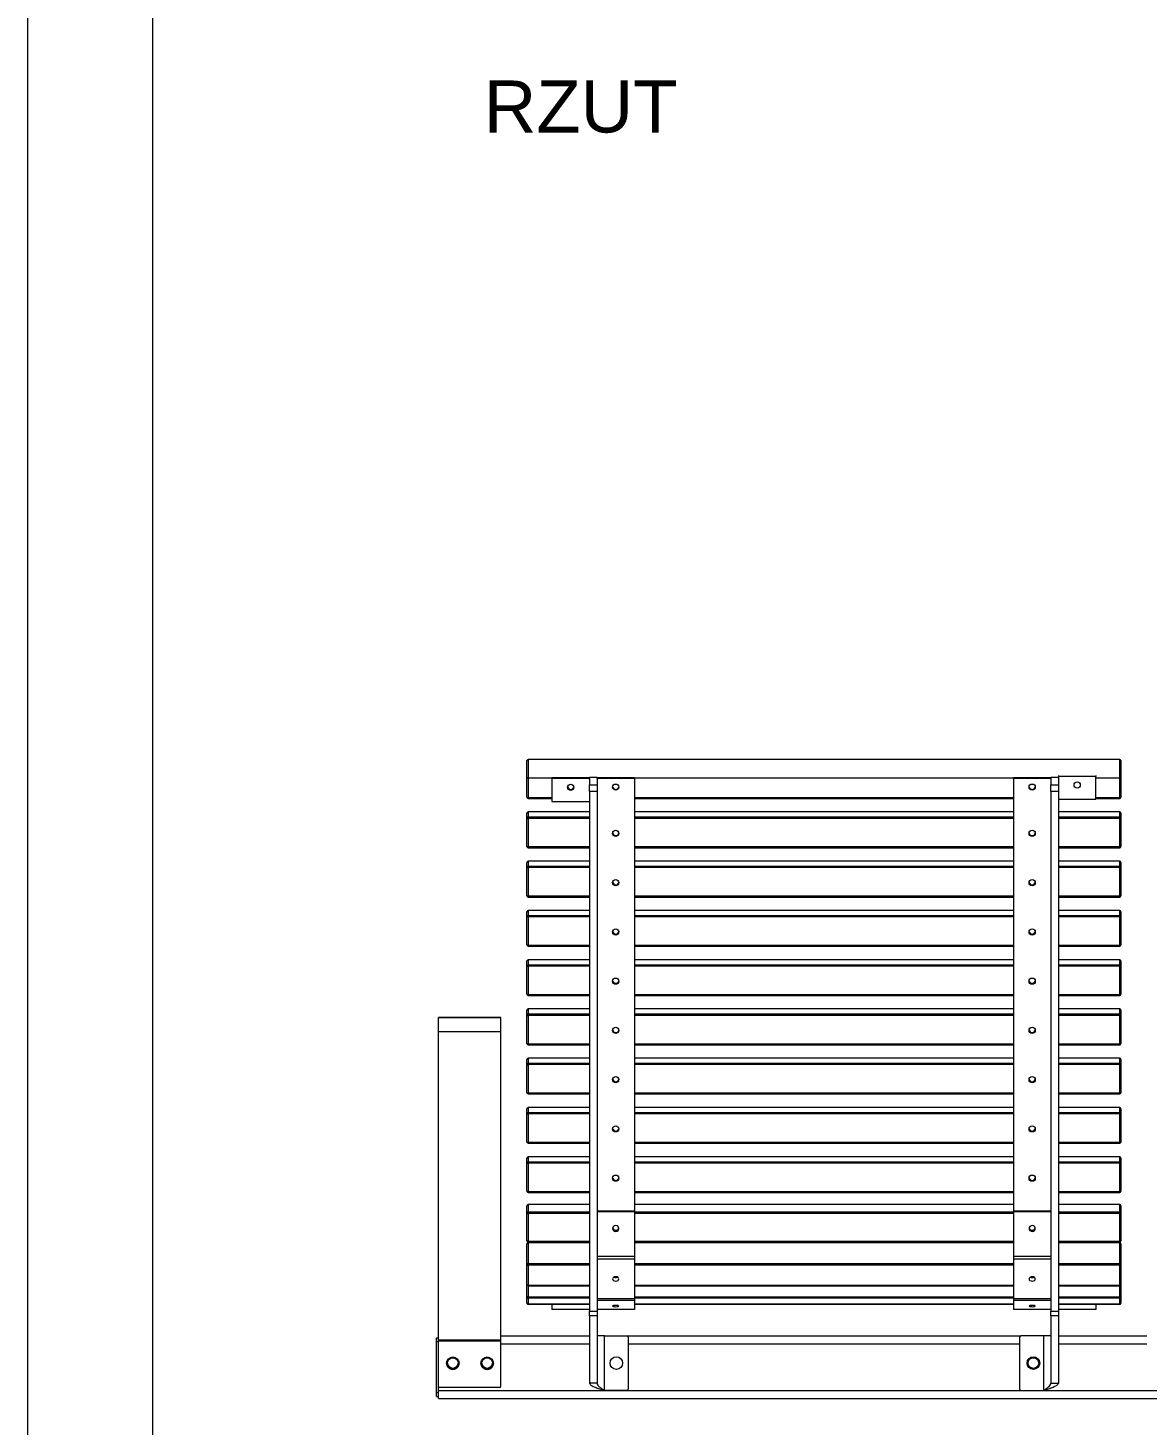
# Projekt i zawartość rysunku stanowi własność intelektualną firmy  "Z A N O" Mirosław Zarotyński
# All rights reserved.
# Model space of a CAD drawing. Header units: millimetres. Extents: x 2717 to 8657, y -3129 to 1071.
# Drawn here: x 2717 to 3612, y -2114 to -997 of the extents above; entities that cross this region are included whole.
import ezdxf

# ---------------------------------------------------------------- set-up
doc = ezdxf.new("R2010")
doc.units = ezdxf.units.MM
doc.layers.add('tabelka', color=155, linetype='Continuous')
doc.layers.add('WYMIAR', color=96, linetype='Continuous')

# ---------------------------------------------------------------- blocks, each defined once
blk = doc.blocks.new('tyl')
at = {"color": 7, "linetype": 'Continuous', "lineweight": 15}
for p, q in [((-4907.3, 1920.9), (-4907.3, 1934.4)), ((-4433.3, 1935.4), (-4906.3, 1935.4)), ((-4906.3, 1935.4), (-4906.3, 1920.7)), ((-4433.3, 1920.7), (-4433.3, 1935.4)), ((-4432.3, 1934.4), (-4432.3, 1920.9)), ((-4482.3, 1922.4), (-4482.3, 1921.8)), ((-4452.3, 1921.8), (-4482.3, 1921.8)), ((-4482.3, 1921.8), (-4482.3, 1919.7)), ((-4452.3, 1922.4), (-4452.3, 1921.8)), ((-4452.3, 1903.6), (-4452.3, 1921.8)), ((-4907.3, 1905.1), (-4907.3, 1920.9)), ((-4906.3, 1920.7), (-4906.3, 1905)), ((-4906.3, 1920.7), (-4887.3, 1920.7)), ((-4857.3, 1920.7), (-4887.3, 1920.7)), ((-4887.3, 1920.7), (-4887.3, 1920)), ((-4887.3, 1920), (-4887.3, 1901.8)), ((-4857.3, 1920), (-4887.3, 1920)), ((-4857.3, 1921.2), (-4851.3, 1921.2)), ((-4857.3, 1921.2), (-4857.3, 1920.4)), ((-4857.3, 1920.4), (-4857.3, 1920)), ((-4857.3, 1919.5), (-4857.3, 1920)), ((-4857.3, 1919.5), (-4857.3, 1915.1)), ((-4857.3, 1915.1), (-4851.3, 1915.1)), ((-4857.3, 1909.8), (-4857.3, 1915.1)), ((-4851.3, 1921.2), (-4851.3, 1920.4)), ((-4821.3, 1920.7), (-4851.3, 1920.7)), ((-4851.3, 1920), (-4851.3, 1920.4)), ((-4821.3, 1920), (-4851.3, 1920)), ((-4851.3, 1920), (-4851.3, 1919.5)), ((-4851.3, 1919.5), (-4851.3, 1915.1)), ((-4851.3, 1915.1), (-4851.3, 1909.8)), ((-4821.3, 1920), (-4821.3, 1920.7)), ((-4821.3, 1920.7), (-4518.3, 1920.7)), ((-4821.3, 1920), (-4821.3, 1574)), ((-4488.3, 1920.7), (-4518.3, 1920.7)), ((-4518.3, 1920), (-4518.3, 1920.7)), ((-4488.3, 1920), (-4518.3, 1920)), ((-4518.3, 1920), (-4518.3, 1574)), ((-4488.3, 1921.2), (-4482.3, 1921.2)), ((-4488.3, 1921.2), (-4488.3, 1920.4)), ((-4488.3, 1920), (-4488.3, 1920.4)), ((-4488.3, 1920), (-4488.3, 1919.5)), ((-4488.3, 1919.5), (-4488.3, 1915.1)), ((-4488.3, 1915.1), (-4482.3, 1915.1)), ((-4488.3, 1909.8), (-4488.3, 1915.1)), ((-4482.3, 1919.7), (-4482.3, 1915.1)), ((-4482.3, 1915.1), (-4482.3, 1909.8)), ((-4452.3, 1920.7), (-4433.3, 1920.7)), ((-4433.3, 1905), (-4433.3, 1920.7)), ((-4432.3, 1920.9), (-4432.3, 1905.1)), ((-4906.3, 1905), (-4887.3, 1905)), ((-4906.3, 1904.1), (-4906.3, 1905)), ((-4906.3, 1904.1), (-4887.3, 1904.1)), ((-4887.3, 1901.8), (-4857.3, 1901.8)), ((-4851.3, 1909.8), (-4857.3, 1909.8)), ((-4857.3, 1909.8), (-4857.3, 1494.1)), ((-4851.3, 1909.8), (-4851.3, 1494.1)), ((-4821.3, 1905), (-4518.3, 1905)), ((-4821.3, 1904.1), (-4518.3, 1904.1)), ((-4482.3, 1909.8), (-4488.3, 1909.8)), ((-4488.3, 1909.8), (-4488.3, 1494.1)), ((-4482.3, 1909.8), (-4482.3, 1494.1)), ((-4482.3, 1903.6), (-4452.3, 1903.6)), ((-4452.3, 1905), (-4433.3, 1905)), ((-4452.3, 1904.1), (-4433.3, 1904.1)), ((-4433.3, 1905), (-4433.3, 1904.1)), ((-4907.3, 1888.4), (-4907.3, 1892.4)), ((-4907.3, 1865.7), (-4907.3, 1888.4)), ((-4857.3, 1893.4), (-4906.3, 1893.4)), ((-4906.3, 1893.4), (-4906.3, 1889.4)), ((-4857.3, 1893.4), (-4906.3, 1893.4)), ((-4906.3, 1893.4), (-4906.3, 1893.4)), ((-4906.3, 1888.2), (-4906.3, 1889.4)), ((-4906.3, 1889.4), (-4857.3, 1889.4)), ((-4906.3, 1888.2), (-4906.3, 1865.6)), ((-4857.3, 1888.2), (-4906.3, 1888.2)), ((-4518.3, 1893.4), (-4821.3, 1893.4)), ((-4518.3, 1893.4), (-4821.3, 1893.4)), ((-4821.3, 1889.4), (-4518.3, 1889.4)), ((-4518.3, 1888.2), (-4821.3, 1888.2)), ((-4433.3, 1893.4), (-4482.3, 1893.4)), ((-4433.3, 1893.4), (-4482.3, 1893.4)), ((-4482.3, 1889.4), (-4433.3, 1889.4)), ((-4433.3, 1888.2), (-4482.3, 1888.2)), ((-4433.3, 1889.4), (-4433.3, 1893.4)), ((-4433.3, 1893.4), (-4433.3, 1893.4)), ((-4433.3, 1889.4), (-4433.3, 1888.2)), ((-4433.3, 1865.6), (-4433.3, 1888.2)), ((-4432.3, 1892.4), (-4432.3, 1888.4)), ((-4432.3, 1888.4), (-4432.3, 1865.7)), ((-4906.3, 1865.6), (-4857.3, 1865.6)), ((-4906.3, 1864.7), (-4906.3, 1865.6)), ((-4906.3, 1864.7), (-4857.3, 1864.7)), ((-4821.3, 1865.6), (-4518.3, 1865.6)), ((-4821.3, 1864.7), (-4518.3, 1864.7)), ((-4482.3, 1865.6), (-4433.3, 1865.6)), ((-4482.3, 1864.7), (-4433.3, 1864.7)), ((-4433.3, 1865.6), (-4433.3, 1864.7)), ((-4907.3, 1849), (-4907.3, 1853)), ((-4907.3, 1826.3), (-4907.3, 1849)), ((-4857.3, 1854), (-4906.3, 1854)), ((-4906.3, 1854), (-4906.3, 1850)), ((-4857.3, 1854), (-4906.3, 1854)), ((-4906.3, 1854), (-4906.3, 1854)), ((-4906.3, 1848.8), (-4906.3, 1850)), ((-4906.3, 1850), (-4857.3, 1850)), ((-4906.3, 1848.8), (-4906.3, 1826.2)), ((-4857.3, 1848.8), (-4906.3, 1848.8)), ((-4518.3, 1854), (-4821.3, 1854)), ((-4518.3, 1854), (-4821.3, 1854)), ((-4821.3, 1850), (-4518.3, 1850)), ((-4518.3, 1848.8), (-4821.3, 1848.8)), ((-4433.3, 1854), (-4482.3, 1854)), ((-4433.3, 1854), (-4482.3, 1854)), ((-4482.3, 1850), (-4433.3, 1850)), ((-4433.3, 1848.8), (-4482.3, 1848.8)), ((-4433.3, 1850), (-4433.3, 1854)), ((-4433.3, 1854), (-4433.3, 1854)), ((-4433.3, 1850), (-4433.3, 1848.8)), ((-4433.3, 1826.2), (-4433.3, 1848.8)), ((-4432.3, 1853), (-4432.3, 1849)), ((-4432.3, 1849), (-4432.3, 1826.3)), ((-4906.3, 1826.2), (-4857.3, 1826.2)), ((-4906.3, 1825.3), (-4906.3, 1826.2)), ((-4906.3, 1825.3), (-4857.3, 1825.3)), ((-4821.3, 1826.2), (-4518.3, 1826.2)), ((-4821.3, 1825.3), (-4518.3, 1825.3)), ((-4482.3, 1826.2), (-4433.3, 1826.2)), ((-4482.3, 1825.3), (-4433.3, 1825.3)), ((-4433.3, 1826.2), (-4433.3, 1825.3)), ((-4907.3, 1809.6), (-4907.3, 1813.6)), ((-4857.3, 1814.6), (-4906.3, 1814.6)), ((-4906.3, 1814.6), (-4906.3, 1810.6)), ((-4857.3, 1814.6), (-4906.3, 1814.6)), ((-4906.3, 1814.6), (-4906.3, 1814.6)), ((-4906.3, 1809.4), (-4906.3, 1810.6)), ((-4906.3, 1810.6), (-4857.3, 1810.6)), ((-4518.3, 1814.6), (-4821.3, 1814.6)), ((-4518.3, 1814.6), (-4821.3, 1814.6)), ((-4821.3, 1810.6), (-4518.3, 1810.6)), ((-4433.3, 1814.6), (-4482.3, 1814.6)), ((-4433.3, 1814.6), (-4482.3, 1814.6)), ((-4482.3, 1810.6), (-4433.3, 1810.6)), ((-4433.3, 1810.6), (-4433.3, 1814.6)), ((-4433.3, 1814.6), (-4433.3, 1814.6)), ((-4433.3, 1810.6), (-4433.3, 1809.4)), ((-4432.3, 1813.6), (-4432.3, 1809.6)), ((-4907.3, 1787), (-4907.3, 1809.6)), ((-4906.3, 1809.4), (-4906.3, 1786.8)), ((-4857.3, 1809.4), (-4906.3, 1809.4)), ((-4518.3, 1809.4), (-4821.3, 1809.4)), ((-4433.3, 1809.4), (-4482.3, 1809.4)), ((-4433.3, 1786.8), (-4433.3, 1809.4)), ((-4432.3, 1809.6), (-4432.3, 1787)), ((-4906.3, 1786.8), (-4857.3, 1786.8)), ((-4906.3, 1786), (-4906.3, 1786.8)), ((-4906.3, 1786), (-4857.3, 1786)), ((-4821.3, 1786.8), (-4518.3, 1786.8)), ((-4821.3, 1786), (-4518.3, 1786)), ((-4482.3, 1786.8), (-4433.3, 1786.8)), ((-4482.3, 1786), (-4433.3, 1786)), ((-4433.3, 1786.8), (-4433.3, 1786)), ((-4907.3, 1770.2), (-4907.3, 1774.2)), ((-4907.3, 1747.6), (-4907.3, 1770.2)), ((-4857.3, 1775.2), (-4906.3, 1775.2)), ((-4906.3, 1775.2), (-4906.3, 1771.2)), ((-4857.3, 1775.2), (-4906.3, 1775.2)), ((-4906.3, 1775.2), (-4906.3, 1775.2)), ((-4906.3, 1770), (-4906.3, 1771.2)), ((-4906.3, 1771.2), (-4857.3, 1771.2)), ((-4906.3, 1770), (-4906.3, 1747.4)), ((-4857.3, 1770), (-4906.3, 1770)), ((-4518.3, 1775.2), (-4821.3, 1775.2)), ((-4518.3, 1775.2), (-4821.3, 1775.2)), ((-4821.3, 1771.2), (-4518.3, 1771.2)), ((-4518.3, 1770), (-4821.3, 1770)), ((-4433.3, 1775.2), (-4482.3, 1775.2)), ((-4433.3, 1775.2), (-4482.3, 1775.2)), ((-4482.3, 1771.2), (-4433.3, 1771.2)), ((-4433.3, 1770), (-4482.3, 1770)), ((-4433.3, 1771.2), (-4433.3, 1775.2)), ((-4433.3, 1775.2), (-4433.3, 1775.2)), ((-4433.3, 1771.2), (-4433.3, 1770)), ((-4433.3, 1747.4), (-4433.3, 1770)), ((-4432.3, 1774.2), (-4432.3, 1770.2)), ((-4432.3, 1770.2), (-4432.3, 1747.6)), ((-4906.3, 1747.4), (-4857.3, 1747.4)), ((-4906.3, 1746.6), (-4906.3, 1747.4)), ((-4906.3, 1746.6), (-4857.3, 1746.6)), ((-4821.3, 1747.4), (-4518.3, 1747.4)), ((-4821.3, 1746.6), (-4518.3, 1746.6)), ((-4482.3, 1747.4), (-4433.3, 1747.4)), ((-4482.3, 1746.6), (-4433.3, 1746.6)), ((-4433.3, 1747.4), (-4433.3, 1746.6)), ((-4907.3, 1730.8), (-4907.3, 1734.8)), ((-4857.3, 1735.8), (-4906.3, 1735.8)), ((-4906.3, 1735.8), (-4906.3, 1731.8)), ((-4857.3, 1735.8), (-4906.3, 1735.8)), ((-4906.3, 1735.8), (-4906.3, 1735.8)), ((-4906.3, 1730.6), (-4906.3, 1731.8)), ((-4906.3, 1731.8), (-4857.3, 1731.8)), ((-4518.3, 1735.8), (-4821.3, 1735.8)), ((-4518.3, 1735.8), (-4821.3, 1735.8)), ((-4821.3, 1731.8), (-4518.3, 1731.8)), ((-4433.3, 1735.8), (-4482.3, 1735.8)), ((-4433.3, 1735.8), (-4482.3, 1735.8)), ((-4482.3, 1731.8), (-4433.3, 1731.8)), ((-4433.3, 1731.8), (-4433.3, 1735.8)), ((-4433.3, 1735.8), (-4433.3, 1735.8)), ((-4433.3, 1731.8), (-4433.3, 1730.6)), ((-4432.3, 1734.8), (-4432.3, 1730.8)), ((-4928.1, 1729), (-4978.1, 1729)), ((-4978.1, 1728.8), (-4978.1, 1729)), ((-4928.1, 1728.8), (-4978.1, 1728.8)), ((-4978.1, 1717.4), (-4978.1, 1728.8)), ((-4928.1, 1728.8), (-4928.1, 1729)), ((-4928.1, 1717.4), (-4928.1, 1728.8)), ((-4907.3, 1708.2), (-4907.3, 1730.8)), ((-4906.3, 1730.6), (-4906.3, 1708)), ((-4857.3, 1730.6), (-4906.3, 1730.6)), ((-4518.3, 1730.6), (-4821.3, 1730.6)), ((-4433.3, 1730.6), (-4482.3, 1730.6)), ((-4433.3, 1708), (-4433.3, 1730.6)), ((-4432.3, 1730.8), (-4432.3, 1708.2)), ((-4928.1, 1717.4), (-4978.1, 1717.4)), ((-4978.1, 1470.8), (-4978.1, 1717.4)), ((-4928.1, 1470.8), (-4928.1, 1717.4)), ((-4906.3, 1708), (-4857.3, 1708)), ((-4906.3, 1707.2), (-4906.3, 1708)), ((-4906.3, 1707.2), (-4857.3, 1707.2)), ((-4821.3, 1708), (-4518.3, 1708)), ((-4821.3, 1707.2), (-4518.3, 1707.2)), ((-4482.3, 1708), (-4433.3, 1708)), ((-4482.3, 1707.2), (-4433.3, 1707.2)), ((-4433.3, 1708), (-4433.3, 1707.2)), ((-4907.3, 1691.4), (-4907.3, 1695.4)), ((-4907.3, 1668.8), (-4907.3, 1691.4)), ((-4857.3, 1696.4), (-4906.3, 1696.4)), ((-4906.3, 1696.4), (-4906.3, 1692.4)), ((-4857.3, 1696.4), (-4906.3, 1696.4)), ((-4906.3, 1696.4), (-4906.3, 1696.4)), ((-4906.3, 1691.3), (-4906.3, 1692.4)), ((-4906.3, 1692.4), (-4857.3, 1692.4)), ((-4906.3, 1691.3), (-4906.3, 1668.6)), ((-4857.3, 1691.3), (-4906.3, 1691.3)), ((-4518.3, 1696.4), (-4821.3, 1696.4)), ((-4518.3, 1696.4), (-4821.3, 1696.4)), ((-4821.3, 1692.4), (-4518.3, 1692.4)), ((-4518.3, 1691.3), (-4821.3, 1691.3)), ((-4433.3, 1696.4), (-4482.3, 1696.4)), ((-4433.3, 1696.4), (-4482.3, 1696.4)), ((-4482.3, 1692.4), (-4433.3, 1692.4)), ((-4433.3, 1691.3), (-4482.3, 1691.3)), ((-4433.3, 1692.4), (-4433.3, 1696.4)), ((-4433.3, 1696.4), (-4433.3, 1696.4)), ((-4433.3, 1692.4), (-4433.3, 1691.3)), ((-4433.3, 1668.6), (-4433.3, 1691.3)), ((-4432.3, 1695.4), (-4432.3, 1691.4)), ((-4432.3, 1691.4), (-4432.3, 1668.8)), ((-4906.3, 1668.6), (-4857.3, 1668.6)), ((-4906.3, 1667.8), (-4906.3, 1668.6)), ((-4906.3, 1667.8), (-4857.3, 1667.8)), ((-4821.3, 1668.6), (-4518.3, 1668.6)), ((-4821.3, 1667.8), (-4518.3, 1667.8)), ((-4482.3, 1668.6), (-4433.3, 1668.6)), ((-4482.3, 1667.8), (-4433.3, 1667.8)), ((-4433.3, 1668.6), (-4433.3, 1667.8)), ((-4907.3, 1652), (-4907.3, 1656)), ((-4857.3, 1657), (-4906.3, 1657)), ((-4906.3, 1657), (-4906.3, 1653)), ((-4857.3, 1657), (-4906.3, 1657)), ((-4906.3, 1657), (-4906.3, 1657)), ((-4518.3, 1657), (-4821.3, 1657)), ((-4518.3, 1657), (-4821.3, 1657)), ((-4433.3, 1657), (-4482.3, 1657)), ((-4433.3, 1657), (-4482.3, 1657)), ((-4433.3, 1653), (-4433.3, 1657)), ((-4433.3, 1657), (-4433.3, 1657)), ((-4432.3, 1656), (-4432.3, 1652)), ((-4907.3, 1629.4), (-4907.3, 1652)), ((-4906.3, 1651.9), (-4906.3, 1653)), ((-4906.3, 1653), (-4857.3, 1653)), ((-4906.3, 1651.9), (-4906.3, 1629.2)), ((-4857.3, 1651.9), (-4906.3, 1651.9)), ((-4821.3, 1653), (-4518.3, 1653)), ((-4518.3, 1651.9), (-4821.3, 1651.9)), ((-4482.3, 1653), (-4433.3, 1653)), ((-4433.3, 1651.9), (-4482.3, 1651.9)), ((-4433.3, 1653), (-4433.3, 1651.9)), ((-4433.3, 1629.2), (-4433.3, 1651.9)), ((-4432.3, 1652), (-4432.3, 1629.4)), ((-4906.3, 1629.2), (-4857.3, 1629.2)), ((-4906.3, 1628.4), (-4906.3, 1629.2)), ((-4906.3, 1628.4), (-4857.3, 1628.4)), ((-4821.3, 1629.2), (-4518.3, 1629.2)), ((-4821.3, 1628.4), (-4518.3, 1628.4)), ((-4482.3, 1629.2), (-4433.3, 1629.2)), ((-4482.3, 1628.4), (-4433.3, 1628.4)), ((-4433.3, 1629.2), (-4433.3, 1628.4)), ((-4907.3, 1612.6), (-4907.3, 1616.6)), ((-4907.3, 1590), (-4907.3, 1612.6)), ((-4857.3, 1617.6), (-4906.3, 1617.6)), ((-4906.3, 1617.6), (-4906.3, 1613.6)), ((-4857.3, 1617.6), (-4906.3, 1617.6)), ((-4906.3, 1617.6), (-4906.3, 1617.6)), ((-4906.3, 1612.5), (-4906.3, 1613.6)), ((-4906.3, 1613.6), (-4857.3, 1613.6)), ((-4906.3, 1612.5), (-4906.3, 1589.8)), ((-4857.3, 1612.5), (-4906.3, 1612.5)), ((-4518.3, 1617.6), (-4821.3, 1617.6)), ((-4518.3, 1617.6), (-4821.3, 1617.6)), ((-4821.3, 1613.6), (-4518.3, 1613.6)), ((-4518.3, 1612.5), (-4821.3, 1612.5)), ((-4433.3, 1617.6), (-4482.3, 1617.6)), ((-4433.3, 1617.6), (-4482.3, 1617.6)), ((-4482.3, 1613.6), (-4433.3, 1613.6)), ((-4433.3, 1612.5), (-4482.3, 1612.5)), ((-4433.3, 1613.6), (-4433.3, 1617.6)), ((-4433.3, 1617.6), (-4433.3, 1617.6)), ((-4433.3, 1613.6), (-4433.3, 1612.5)), ((-4433.3, 1589.8), (-4433.3, 1612.5)), ((-4432.3, 1616.6), (-4432.3, 1612.6)), ((-4432.3, 1612.6), (-4432.3, 1590)), ((-4906.3, 1589.8), (-4857.3, 1589.8)), ((-4906.3, 1589), (-4906.3, 1589.8)), ((-4906.3, 1589), (-4857.3, 1589)), ((-4821.3, 1589.8), (-4518.3, 1589.8)), ((-4821.3, 1589), (-4518.3, 1589)), ((-4482.3, 1589.8), (-4433.3, 1589.8)), ((-4482.3, 1589), (-4433.3, 1589)), ((-4433.3, 1589.8), (-4433.3, 1589)), ((-4907.3, 1572.6), (-4907.3, 1578.4)), ((-4857.3, 1579.4), (-4906.3, 1579.4)), ((-4906.3, 1579.4), (-4906.3, 1579.3)), ((-4906.3, 1579.3), (-4906.3, 1573.6)), ((-4857.3, 1579.3), (-4906.3, 1579.3)), ((-4518.3, 1579.4), (-4821.3, 1579.4)), ((-4518.3, 1579.3), (-4821.3, 1579.3)), ((-4433.3, 1579.4), (-4482.3, 1579.4)), ((-4433.3, 1579.3), (-4482.3, 1579.3)), ((-4433.3, 1579.3), (-4433.3, 1579.4)), ((-4433.3, 1573.6), (-4433.3, 1579.3)), ((-4432.3, 1578.4), (-4432.3, 1572.6)), ((-4907.3, 1550.3), (-4907.3, 1572.6)), ((-4906.3, 1572.3), (-4906.3, 1573.6)), ((-4906.3, 1573.6), (-4857.3, 1573.6)), ((-4906.3, 1572.3), (-4906.3, 1550.1)), ((-4857.3, 1572.3), (-4906.3, 1572.3)), ((-4821.3, 1574), (-4851.3, 1574)), ((-4821.3, 1573.6), (-4851.3, 1573.6)), ((-4821.3, 1574), (-4821.3, 1573.6)), ((-4821.3, 1573.6), (-4821.3, 1537.8)), ((-4821.3, 1573.6), (-4518.3, 1573.6)), ((-4518.3, 1572.3), (-4821.3, 1572.3)), ((-4488.3, 1574), (-4518.3, 1574)), ((-4518.3, 1574), (-4518.3, 1573.6)), ((-4488.3, 1573.6), (-4518.3, 1573.6)), ((-4518.3, 1573.6), (-4518.3, 1537.8)), ((-4482.3, 1573.6), (-4433.3, 1573.6)), ((-4433.3, 1572.3), (-4482.3, 1572.3)), ((-4433.3, 1573.6), (-4433.3, 1572.3)), ((-4433.3, 1550.1), (-4433.3, 1572.3)), ((-4432.3, 1572.6), (-4432.3, 1550.3)), ((-4907.3, 1531.5), (-4907.3, 1548)), ((-4906.3, 1550.1), (-4857.3, 1550.1)), ((-4906.3, 1549.3), (-4906.3, 1550.1)), ((-4906.3, 1549.3), (-4857.3, 1549.3)), ((-4857.3, 1549), (-4906.3, 1549)), ((-4906.3, 1548.7), (-4906.3, 1549)), ((-4906.3, 1548.7), (-4906.3, 1532.2)), ((-4857.3, 1548.7), (-4906.3, 1548.7)), ((-4821.3, 1550.1), (-4518.3, 1550.1)), ((-4821.3, 1549.3), (-4518.3, 1549.3)), ((-4518.3, 1549), (-4821.3, 1549)), ((-4518.3, 1548.7), (-4821.3, 1548.7)), ((-4482.3, 1550.1), (-4433.3, 1550.1)), ((-4482.3, 1549.3), (-4433.3, 1549.3)), ((-4433.3, 1549), (-4482.3, 1549)), ((-4433.3, 1548.7), (-4482.3, 1548.7)), ((-4433.3, 1550.1), (-4433.3, 1549.3)), ((-4433.3, 1549), (-4433.3, 1548.7)), ((-4433.3, 1532.2), (-4433.3, 1548.7)), ((-4432.3, 1548), (-4432.3, 1531.5)), ((-4907.3, 1515.5), (-4907.3, 1531.5)), ((-4906.3, 1530.8), (-4906.3, 1532.2)), ((-4906.3, 1532.2), (-4857.3, 1532.2)), ((-4906.3, 1530.8), (-4906.3, 1514.8)), ((-4857.3, 1530.8), (-4906.3, 1530.8)), ((-4821.3, 1537.8), (-4851.3, 1537.8)), ((-4821.3, 1535.6), (-4851.3, 1535.6)), ((-4821.3, 1537.8), (-4821.3, 1535.6)), ((-4821.3, 1535.6), (-4821.3, 1503.9)), ((-4821.3, 1532.2), (-4518.3, 1532.2)), ((-4518.3, 1530.8), (-4821.3, 1530.8)), ((-4488.3, 1537.8), (-4518.3, 1537.8)), ((-4518.3, 1537.8), (-4518.3, 1535.6)), ((-4488.3, 1535.6), (-4518.3, 1535.6)), ((-4518.3, 1535.6), (-4518.3, 1503.9)), ((-4482.3, 1532.2), (-4433.3, 1532.2)), ((-4433.3, 1530.8), (-4482.3, 1530.8)), ((-4433.3, 1532.2), (-4433.3, 1530.8)), ((-4433.3, 1514.8), (-4433.3, 1530.8)), ((-4432.3, 1531.5), (-4432.3, 1515.5)), ((-4907.3, 1505.3), (-4907.3, 1515.5)), ((-4906.3, 1514.8), (-4857.3, 1514.8)), ((-4906.3, 1514.5), (-4906.3, 1514.8)), ((-4906.3, 1514.5), (-4857.3, 1514.5)), ((-4906.3, 1514.5), (-4906.3, 1505.5)), ((-4821.3, 1514.8), (-4518.3, 1514.8)), ((-4821.3, 1514.5), (-4518.3, 1514.5)), ((-4482.3, 1514.8), (-4433.3, 1514.8)), ((-4482.3, 1514.5), (-4433.3, 1514.5)), ((-4433.3, 1514.8), (-4433.3, 1514.5)), ((-4433.3, 1505.5), (-4433.3, 1514.5)), ((-4432.3, 1515.5), (-4432.3, 1505.3)), ((-4907.3, 1500.9), (-4907.3, 1505.3)), ((-4907.3, 1500.4), (-4907.3, 1500.9)), ((-4907.3, 1500.4), (-4907.1, 1500.4)), ((-4906.3, 1504.4), (-4906.3, 1505.5)), ((-4906.3, 1505.5), (-4857.3, 1505.5)), ((-4906.3, 1504.4), (-4906.3, 1499.9)), ((-4857.3, 1504.4), (-4906.3, 1504.4)), ((-4906.3, 1499.9), (-4857.3, 1499.9)), ((-4906.3, 1499.4), (-4906.3, 1499.9)), ((-4906.3, 1499.9), (-4857.3, 1499.9)), ((-4906.3, 1499.9), (-4906.3, 1499.9)), ((-4857.3, 1499.4), (-4906.3, 1499.4)), ((-4887.3, 1499.4), (-4887.3, 1495.4)), ((-4821.3, 1503.9), (-4851.3, 1503.9)), ((-4821.3, 1502.7), (-4851.3, 1502.7)), ((-4821.3, 1505.5), (-4518.3, 1505.5)), ((-4518.3, 1504.4), (-4821.3, 1504.4)), ((-4821.3, 1503.9), (-4821.3, 1502.7)), ((-4821.3, 1502.7), (-4821.3, 1495.4)), ((-4821.3, 1499.9), (-4518.3, 1499.9)), ((-4821.3, 1499.9), (-4518.3, 1499.9)), ((-4518.3, 1499.4), (-4821.3, 1499.4)), ((-4488.3, 1503.9), (-4518.3, 1503.9)), ((-4518.3, 1503.9), (-4518.3, 1502.7)), ((-4488.3, 1502.7), (-4518.3, 1502.7)), ((-4518.3, 1502.7), (-4518.3, 1495.4)), ((-4482.3, 1505.5), (-4433.3, 1505.5)), ((-4433.3, 1504.4), (-4482.3, 1504.4)), ((-4482.3, 1499.9), (-4433.3, 1499.9)), ((-4482.3, 1499.9), (-4433.3, 1499.9)), ((-4433.3, 1499.4), (-4482.3, 1499.4)), ((-4452.3, 1499.4), (-4452.3, 1495.4)), ((-4433.3, 1505.5), (-4433.3, 1504.4)), ((-4433.3, 1499.9), (-4433.3, 1504.4)), ((-4433.3, 1499.9), (-4433.3, 1499.4)), ((-4433.3, 1499.9), (-4433.3, 1499.9)), ((-4432.5, 1500.4), (-4432.3, 1500.4)), ((-4432.3, 1505.3), (-4432.3, 1500.9)), ((-4432.3, 1500.9), (-4432.3, 1500.4)), ((-4857.3, 1495.4), (-4887.3, 1495.4)), ((-4857.3, 1494.1), (-4851.3, 1494.1)), ((-4857.3, 1490.3), (-4857.3, 1494.1)), ((-4851.3, 1490.3), (-4857.3, 1490.3)), ((-4857.3, 1490.3), (-4857.3, 1436.6)), ((-4821.3, 1495.4), (-4851.3, 1495.4)), ((-4821.3, 1495.4), (-4851.3, 1495.4)), ((-4851.3, 1494.1), (-4851.3, 1490.3)), ((-4851.3, 1490.3), (-4851.3, 1436.6)), ((-4821.3, 1495.4), (-4821.3, 1495.4)), ((-4488.3, 1495.4), (-4518.3, 1495.4)), ((-4488.3, 1495.4), (-4518.3, 1495.4)), ((-4518.3, 1495.4), (-4518.3, 1495.4)), ((-4488.3, 1494.1), (-4482.3, 1494.1)), ((-4488.3, 1490.3), (-4488.3, 1494.1)), ((-4482.3, 1490.3), (-4488.3, 1490.3)), ((-4488.3, 1490.3), (-4488.3, 1436.6)), ((-4452.3, 1495.4), (-4482.3, 1495.4)), ((-4482.3, 1494.1), (-4482.3, 1490.3)), ((-4482.3, 1490.3), (-4482.3, 1436.6)), ((-4979.6, 1472.8), (-4978.1, 1472.8)), ((-4979.6, 1469.8), (-4979.6, 1472.8)), ((-4979.6, 1469.8), (-4978.1, 1469.8)), ((-4979.6, 1429), (-4979.6, 1469.8)), ((-4928.1, 1470.8), (-4978.1, 1470.8)), ((-4978.1, 1470.1), (-4978.1, 1470.8)), ((-4928.1, 1470.1), (-4978.1, 1470.1)), ((-4978.1, 1434), (-4978.1, 1470.1)), ((-4928.1, 1474.4), (-4857.3, 1474.4)), ((-4928.1, 1470.1), (-4928.1, 1470.8)), ((-4928.1, 1434), (-4928.1, 1470.1)), ((-4928.1, 1468), (-4857.3, 1468)), ((-4845.3, 1474.4), (-4851.3, 1474.4)), ((-4845.3, 1430.8), (-4845.3, 1474.4)), ((-4845.3, 1474.4), (-4827.3, 1474.4)), ((-4827.3, 1474.4), (-4512.3, 1474.4)), ((-4826.3, 1473.4), (-4826.3, 1431.8)), ((-4826.3, 1468), (-4513.3, 1468)), ((-4513.3, 1473.4), (-4513.3, 1431.8)), ((-4494.3, 1474.4), (-4512.3, 1474.4)), ((-4494.3, 1474.4), (-4494.3, 1430.8)), ((-4488.3, 1474.4), (-4494.3, 1474.4)), ((-4482.3, 1474.4), (-4411.5, 1474.4)), ((-4482.3, 1468), (-4411.5, 1468)), ((-4978.1, 1430.8), (-4978.1, 1434)), ((-4978.1, 1430.8), (-1528.1, 1430.8)), ((-4978.1, 1424.4), (-4978.1, 1430.8)), ((-4929.1, 1433), (-4977.1, 1433)), ((-4851.3, 1436.6), (-4857.3, 1436.6)), ((-4827.3, 1430.8), (-4845.3, 1430.8)), ((-4512.3, 1430.8), (-4494.3, 1430.8)), ((-4488.3, 1436.6), (-4482.3, 1436.6)), ((-4979.6, 1429), (-4978.1, 1429)), ((-4979.6, 1426), (-4979.6, 1429)), ((-4979.6, 1426), (-4978.1, 1426)), ((-4978.1, 1424.4), (-1528.1, 1424.4))]:
    blk.add_line(p, q, dxfattribs=at)
at = {"color": 7, "linetype": 'Continuous', "lineweight": 15, "flags": 128}
for points in [[(-4836.3, 1557.8), (-4835.3, 1558), (-4834.5, 1558.5), (-4834, 1559.3), (-4833.8, 1560.2), (-4834, 1561.1), (-4834.5, 1561.9), (-4835.3, 1562.4), (-4836.3, 1562.6), (-4837.2, 1562.4), (-4838.1, 1561.9), (-4838.6, 1561.1), (-4838.8, 1560.2), (-4838.6, 1559.3), (-4838.1, 1558.5), (-4837.2, 1558), (-4836.3, 1557.8)], [(-4503.3, 1557.8), (-4502.3, 1558), (-4501.5, 1558.5), (-4501, 1559.3), (-4500.8, 1560.2), (-4501, 1561.1), (-4501.5, 1561.9), (-4502.3, 1562.4), (-4503.3, 1562.6), (-4504.2, 1562.4), (-4505.1, 1561.9), (-4505.6, 1561.1), (-4505.8, 1560.2), (-4505.6, 1559.3), (-4505.1, 1558.5), (-4504.2, 1558), (-4503.3, 1557.8)], [(-4836.3, 1518.2), (-4835.3, 1518.3), (-4834.5, 1518.7), (-4834, 1519.2), (-4833.8, 1519.9), (-4834, 1520.6), (-4834.5, 1521.1), (-4835.3, 1521.5), (-4836.3, 1521.6), (-4837.2, 1521.5), (-4838.1, 1521.1), (-4838.6, 1520.6), (-4838.8, 1519.9), (-4838.6, 1519.2), (-4838.1, 1518.7), (-4837.2, 1518.3), (-4836.3, 1518.2)], [(-4503.3, 1518.2), (-4502.3, 1518.3), (-4501.5, 1518.7), (-4501, 1519.2), (-4500.8, 1519.9), (-4501, 1520.6), (-4501.5, 1521.1), (-4502.3, 1521.5), (-4503.3, 1521.6), (-4504.2, 1521.5), (-4505.1, 1521.1), (-4505.6, 1520.6), (-4505.8, 1519.9), (-4505.6, 1519.2), (-4505.1, 1518.7), (-4504.2, 1518.3), (-4503.3, 1518.2)], [(-4836.3, 1497.7), (-4835.3, 1497.8), (-4834.5, 1497.9), (-4834, 1498), (-4833.8, 1498.2), (-4834, 1498.4), (-4834.5, 1498.6), (-4835.3, 1498.7), (-4836.3, 1498.7), (-4837.2, 1498.7), (-4838.1, 1498.6), (-4838.6, 1498.4), (-4838.8, 1498.2), (-4838.6, 1498), (-4838.1, 1497.9), (-4837.2, 1497.8), (-4836.3, 1497.7)], [(-4503.3, 1497.7), (-4502.3, 1497.8), (-4501.5, 1497.9), (-4501, 1498), (-4500.8, 1498.2), (-4501, 1498.4), (-4501.5, 1498.6), (-4502.3, 1498.7), (-4503.3, 1498.7), (-4504.2, 1498.7), (-4505.1, 1498.6), (-4505.6, 1498.4), (-4505.8, 1498.2), (-4505.6, 1498), (-4505.1, 1497.9), (-4504.2, 1497.8), (-4503.3, 1497.7)], [(-4961.8, 1451.3), (-4961.7, 1452), (-4961.6, 1452.6)], [(-4961.8, 1451.3), (-4961.7, 1452), (-4961.6, 1452.6)], [(-4934.3, 1451.3), (-4934.2, 1452), (-4934.1, 1452.6)], [(-4934.3, 1451.3), (-4934.2, 1452), (-4934.1, 1452.6)]]:
    blk.add_lwpolyline(points, dxfattribs=at)
at = {"color": 7, "linetype": 'Continuous', "lineweight": 15}
for centre, radius in [((-4872.3, 1913.1), 2.49), ((-4836.3, 1913.2), 2.49), ((-4503.3, 1913.2), 2.49), ((-4467.3, 1914.9), 2.49), ((-4836.3, 1876.2), 2.49), ((-4503.3, 1876.2), 2.49), ((-4836.3, 1836.8), 2.49), ((-4503.3, 1836.8), 2.49), ((-4836.3, 1797.4), 2.49), ((-4503.3, 1797.4), 2.49), ((-4836.3, 1758), 2.49), ((-4503.3, 1758), 2.49), ((-4836.3, 1718.7), 2.49), ((-4503.3, 1718.7), 2.49), ((-4836.3, 1679.3), 2.49), ((-4503.3, 1679.3), 2.49), ((-4836.3, 1639.9), 2.49), ((-4503.3, 1639.9), 2.49), ((-4836.3, 1600.5), 2.49), ((-4503.3, 1600.5), 2.49), ((-4966.6, 1452.5), 5), ((-4966.6, 1452.6), 4.25), ((-4939.1, 1452.5), 5), ((-4939.1, 1452.6), 4.25), ((-4835.8, 1452.6), 5), ((-4502.3, 1452.6), 5), ((-4502.3, 1452.6), 4.25)]:
    blk.add_circle(centre, radius, dxfattribs=at)
for centre, radius, start, end in [((-4906.3, 1934.4), 1, 90, 180), ((-4433.3, 1934.4), 1, 0, 90), ((-4906.5, 1922.3), 1.59, 241.5184, 278.7795), ((-4872.3, 1913.9), 2.5, 188.8078, 351.1922), ((-4836.3, 1913.9), 2.5, 188.8607, 351.1396), ((-4503.3, 1913.9), 2.5, 188.7715, 351.2282), ((-4433, 1922.3), 1.59, 261.2205, 298.4816), ((-4906.3, 1905.1), 1, 180, 270), ((-4906.5, 1906.5), 1.59, 241.5184, 278.7795), ((-4433.3, 1905.1), 1, 270, 0), ((-4433, 1906.5), 1.59, 261.2205, 298.4816), ((-4906.3, 1892.4), 1, 90, 180), ((-4906.3, 1892.4), 0.992, 89.5648, 179.5581), ((-4906.3, 1888.4), 0.992, 89.5648, 179.5581), ((-4906.5, 1889.8), 1.59, 241.5184, 278.7795), ((-4433.3, 1892.4), 1, 0, 90), ((-4433.3, 1892.4), 0.992, 0.4419, 90.4352), ((-4433.3, 1888.4), 0.992, 0.4419, 90.4352), ((-4433, 1889.8), 1.59, 261.2205, 298.4816), ((-4836.3, 1876.9), 2.5, 188.8078, 351.1922), ((-4503.3, 1876.9), 2.5, 188.7715, 351.2282), ((-4906.3, 1865.7), 1, 180, 270), ((-4906.5, 1867.1), 1.59, 241.5184, 278.7795), ((-4433.3, 1865.7), 1, 270, 0), ((-4433, 1867.1), 1.59, 261.2205, 298.4816), ((-4906.3, 1853), 1, 90, 180), ((-4906.3, 1853), 0.992, 89.5648, 179.5581), ((-4906.3, 1849), 0.992, 89.5648, 179.5581), ((-4906.5, 1850.4), 1.59, 241.5184, 278.7795), ((-4433.3, 1853), 1, 0, 90), ((-4433.3, 1853), 0.992, 0.4419, 90.4352), ((-4433.3, 1849), 0.992, 0.4419, 90.4352), ((-4433, 1850.4), 1.59, 261.2205, 298.4816), ((-4836.3, 1837.5), 2.5, 188.9136, 351.0869), ((-4503.3, 1837.5), 2.5, 188.8078, 351.1922), ((-4906.3, 1826.3), 1, 180, 270), ((-4906.5, 1827.7), 1.59, 241.5184, 278.7795), ((-4433.3, 1826.3), 1, 270, 0), ((-4433, 1827.7), 1.59, 261.2205, 298.4816), ((-4906.3, 1813.6), 1, 90, 180), ((-4906.3, 1813.6), 0.992, 89.5648, 179.5581), ((-4906.3, 1809.6), 0.992, 89.5648, 179.5581), ((-4433.3, 1813.6), 1, 0, 90), ((-4433.3, 1813.6), 0.992, 0.4419, 90.4352), ((-4433.3, 1809.6), 0.992, 0.4419, 90.4352), ((-4906.5, 1811), 1.59, 241.5184, 278.7795), ((-4433, 1811), 1.59, 261.2205, 298.4816), ((-4836.3, 1798.1), 2.5, 188.8078, 351.1922), ((-4503.3, 1798.1), 2.5, 188.8078, 351.1922), ((-4906.3, 1787), 1, 180, 270), ((-4906.5, 1788.4), 1.59, 241.5184, 278.7795), ((-4433.3, 1787), 1, 270, 0), ((-4433, 1788.4), 1.59, 261.2205, 298.4816), ((-4906.3, 1774.2), 1, 90, 180), ((-4906.3, 1774.2), 0.992, 89.5648, 179.5581), ((-4906.3, 1770.2), 0.992, 89.5648, 179.5581), ((-4906.5, 1771.6), 1.59, 241.5184, 278.7795), ((-4433.3, 1774.2), 1, 0, 90), ((-4433.3, 1774.2), 0.992, 0.4419, 90.4352), ((-4433.3, 1770.2), 0.992, 0.4419, 90.4352), ((-4433, 1771.6), 1.59, 261.2205, 298.4816), ((-4836.3, 1758.8), 2.5, 188.8078, 351.1922), ((-4503.3, 1758.8), 2.5, 188.8078, 351.1922), ((-4906.3, 1747.6), 1, 180, 270), ((-4906.5, 1749), 1.59, 241.5184, 278.7795), ((-4433.3, 1747.6), 1, 270, 0), ((-4433, 1749), 1.59, 261.2205, 298.4816), ((-4906.3, 1734.8), 1, 90, 180), ((-4906.3, 1734.8), 0.992, 89.5648, 179.5581), ((-4906.3, 1730.8), 0.992, 89.5648, 179.5581), ((-4433.3, 1734.8), 1, 0, 90), ((-4433.3, 1734.8), 0.992, 0.4419, 90.4352), ((-4433.3, 1730.8), 0.992, 0.4419, 90.4352), ((-4906.5, 1732.2), 1.59, 241.5184, 278.7795), ((-4433, 1732.2), 1.59, 261.2205, 298.4816), ((-4836.3, 1719.4), 2.5, 188.9665, 351.0343), ((-4503.3, 1719.4), 2.5, 188.7353, 351.2643), ((-4906.3, 1708.2), 1, 180, 270), ((-4906.5, 1709.6), 1.59, 241.5184, 278.7795), ((-4433.3, 1708.2), 1, 270, 0), ((-4433, 1709.6), 1.59, 261.2205, 298.4816), ((-4906.3, 1695.4), 1, 90, 180), ((-4906.3, 1695.4), 0.992, 89.5648, 179.5581), ((-4906.3, 1691.4), 0.992, 89.5648, 179.5581), ((-4906.5, 1692.8), 1.59, 241.5184, 278.7795), ((-4433.3, 1695.4), 1, 0, 90), ((-4433.3, 1695.4), 0.992, 0.4419, 90.4352), ((-4433.3, 1691.4), 0.992, 0.4419, 90.4352), ((-4433, 1692.8), 1.59, 261.2205, 298.4816), ((-4836.3, 1680), 2.5, 188.8078, 351.1922), ((-4503.3, 1680), 2.5, 188.8078, 351.1922), ((-4906.3, 1668.8), 1, 180, 270), ((-4906.5, 1670.2), 1.59, 241.5184, 278.7795), ((-4433.3, 1668.8), 1, 270, 0), ((-4433, 1670.2), 1.59, 261.2205, 298.4816), ((-4906.3, 1656), 1, 90, 180), ((-4906.3, 1656), 0.992, 89.5648, 179.5581), ((-4433.3, 1656), 1, 0, 90), ((-4433.3, 1656), 0.992, 0.4419, 90.4352), ((-4906.3, 1652), 0.992, 89.5648, 179.5581), ((-4906.5, 1653.4), 1.59, 241.5184, 278.7795), ((-4433.3, 1652), 0.992, 0.4419, 90.4352), ((-4433, 1653.4), 1.59, 261.2205, 298.4816), ((-4836.3, 1640.6), 2.5, 188.7549, 351.2448), ((-4503.3, 1640.6), 2.5, 188.8078, 351.1922), ((-4906.3, 1629.4), 1, 180, 270), ((-4906.5, 1630.8), 1.59, 241.5184, 278.7795), ((-4433.3, 1629.4), 1, 270, 0), ((-4433, 1630.8), 1.59, 261.2205, 298.4816), ((-4906.3, 1616.6), 1, 90, 180), ((-4906.3, 1616.6), 0.992, 89.5648, 179.5581), ((-4906.3, 1612.6), 0.992, 89.5648, 179.5581), ((-4906.5, 1614), 1.59, 241.5184, 278.7795), ((-4433.3, 1616.6), 1, 0, 90), ((-4433.3, 1616.6), 0.992, 0.4419, 90.4352), ((-4433.3, 1612.6), 0.992, 0.4419, 90.4352), ((-4433, 1614), 1.59, 261.2205, 298.4816), ((-4836.3, 1601.2), 2.5, 188.8078, 351.1922), ((-4503.3, 1601.2), 2.5, 188.8078, 351.1922), ((-4906.3, 1590), 1, 180, 270), ((-4906.5, 1591.4), 1.59, 241.5184, 278.7795), ((-4433.3, 1590), 1, 270, 0), ((-4433, 1591.4), 1.59, 261.2205, 298.4816), ((-4906.3, 1578.4), 1, 90, 180), ((-4906.3, 1578.3), 0.984, 89.0816, 179.0512), ((-4433.3, 1578.4), 1, 0, 90), ((-4433.3, 1578.3), 0.984, 0.9488, 90.9184), ((-4906.3, 1572.6), 0.984, 89.0816, 179.0512), ((-4906.5, 1573.5), 1.21, 230.602, 281.194), ((-4433.3, 1572.6), 0.984, 0.9488, 90.9184), ((-4433.1, 1573.5), 1.21, 258.806, 309.398), ((-4836.3, 1561.3), 2.51, 193.452, 346.548), ((-4503.3, 1561.3), 2.51, 193.4397, 346.5602), ((-4906.3, 1550.3), 1, 180, 270), ((-4906.5, 1551.3), 1.21, 230.602, 281.194), ((-4906.3, 1548), 1, 90, 180), ((-4906.4, 1547.8), 0.89, 81.65, 167.9365), ((-4433.3, 1550.3), 1, 270, 0), ((-4433.1, 1551.3), 1.21, 258.806, 309.398), ((-4433.3, 1548), 1, 0, 90), ((-4433.2, 1547.8), 0.89, 12.0635, 98.35), ((-4906.4, 1531.3), 0.89, 81.65, 167.9365), ((-4906.4, 1531.6), 0.895, 190.8064, 277.7491), ((-4433.2, 1531.3), 0.89, 12.0635, 98.35), ((-4433.2, 1531.6), 0.895, 262.2509, 349.1936), ((-4836.3, 1524.4), 3.39, 245.6111, 294.3889), ((-4503.3, 1524.4), 3.39, 245.6111, 294.3889), ((-4906.3, 1515.5), 1, 180, 270), ((-4906.4, 1515.7), 0.895, 190.8064, 277.7491), ((-4433.3, 1515.5), 1, 270, 0), ((-4433.2, 1515.7), 0.895, 262.2509, 349.1936), ((-4906.5, 1504.1), 1.46, 80.5166, 121.3152), ((-4906.3, 1505.4), 0.991, 180.548, 270.5377), ((-4906.3, 1500.9), 1, 180, 270), ((-4906.3, 1500.9), 0.991, 180.548, 270.5377), ((-4906.3, 1500.4), 1, 180, 270), ((-4433, 1504.1), 1.46, 58.6848, 99.4834), ((-4433.3, 1505.4), 0.991, 269.4623, 359.452), ((-4433.3, 1500.9), 1, 270, 0), ((-4433.3, 1500.9), 0.991, 269.4623, 359.452), ((-4433.3, 1500.4), 1, 270, 360), ((-4827.3, 1473.4), 1, 0, 90), ((-4512.3, 1473.4), 1, 90, 180), ((-4966.6, 1452.6), 5, 180, 292.0299), ((-4966.6, 1452.6), 5, 180, 292.1719), ((-4966.6, 1452.5), 5, 180, 360), ((-4966.6, 1452.6), 4.25, 180, 360), ((-4966.6, 1452.6), 4.25, 180, 360), ((-4966.6, 1452.6), 4.25, 180, 360), ((-4939.1, 1452.6), 5, 180, 291.8482), ((-4939.1, 1452.6), 5, 180, 291.9902), ((-4939.1, 1452.5), 5, 180, 360), ((-4939.1, 1452.6), 4.25, 180, 360), ((-4939.1, 1452.6), 4.25, 180, 360), ((-4966.6, 1452.6), 5.05, 205.5127, 270), ((-4966.6, 1452.6), 5.05, 270, 334.4873), ((-4939.1, 1452.6), 5.05, 203.5728, 270), ((-4939.1, 1452.6), 4.25, 195.8964, 344.2341), ((-4939.1, 1452.6), 5.05, 270, 336.4272), ((-4977.1, 1434), 1, 180, 270), ((-4929.1, 1434), 1, 270, 360), ((-4827.3, 1431.8), 1, 270, 0), ((-4512.3, 1431.8), 1, 180, 270)]:
    blk.add_arc(centre, radius, start, end, dxfattribs=at)
for points, knots in [([(-4857.3, 1436.6), (-4857.3, 1436.4), (-4857.2, 1436), (-4856.6, 1435.3), (-4855.7, 1434.7), (-4854.5, 1434), (-4852.9, 1433.3), (-4851.2, 1432.7), (-4849.2, 1432), (-4847.3, 1431.4), (-4845.9, 1431), (-4845.3, 1430.8)], [0, 0, 0, 0, 0.110901, 0.225016, 0.335936, 0.450072, 0.560991, 0.675127, 0.786046, 0.900182, 1, 1, 1, 1]), ([(-4851.3, 1436.6), (-4851.2, 1436.1), (-4851, 1435.1), (-4849.4, 1433.5), (-4847.4, 1432.1), (-4846, 1431.2), (-4845.3, 1430.8)], [0, 0, 0, 0, 0.2759551, 0.529499, 0.7829832, 1, 1, 1, 1]), ([(-4494.3, 1430.8), (-4493.6, 1431), (-4492.2, 1431.4), (-4490.1, 1432.1), (-4488.2, 1432.7), (-4486.5, 1433.4), (-4485, 1434.1), (-4483.8, 1434.7), (-4482.9, 1435.4), (-4482.4, 1436), (-4482.3, 1436.4), (-4482.3, 1436.6)], [0, 0, 0, 0, 0.110901, 0.225016, 0.335936, 0.450072, 0.560991, 0.675127, 0.786046, 0.900182, 1, 1, 1, 1]), ([(-4494.3, 1430.8), (-4493.4, 1431.3), (-4491.8, 1432.3), (-4489.7, 1433.9), (-4488.5, 1435.3), (-4488.4, 1436.2), (-4488.3, 1436.6)], [0, 0, 0, 0, 0.275955, 0.529499, 0.782983, 1, 1, 1, 1])]:
    blk.add_open_spline(points, degree=3, knots=knots, dxfattribs=at)

msp = doc.modelspace()

# ---------------------------------------------------------------- linework, layer by layer
at = {"layer": 'tabelka', "lineweight": 5}
for points in [[(2717.3, 1070.7), (8657.3, 1070.7), (8657.3, -3129.3), (2717.3, -3129.3)], [(2817.3, 970.7), (8557.3, 970.7), (8557.3, -3029.3), (2817.3, -3029.3)]]:
    msp.add_lwpolyline(points, close=True, dxfattribs=at)

# ---------------------------------------------------------------- block references
msp.add_blockref('tyl', (8023.7, -3517.4))

# ---------------------------------------------------------------- texts
at = {"layer": 'WYMIAR', "insert": (3081.9, -1039.1), "char_height": 41.595, "width": 196.525, "attachment_point": 1}
msp.add_mtext('{\\f@Arial Unicode MS|b0|i0|c238|p34;RZUT}', dxfattribs=at)

doc.saveas('drawing.dxf')
